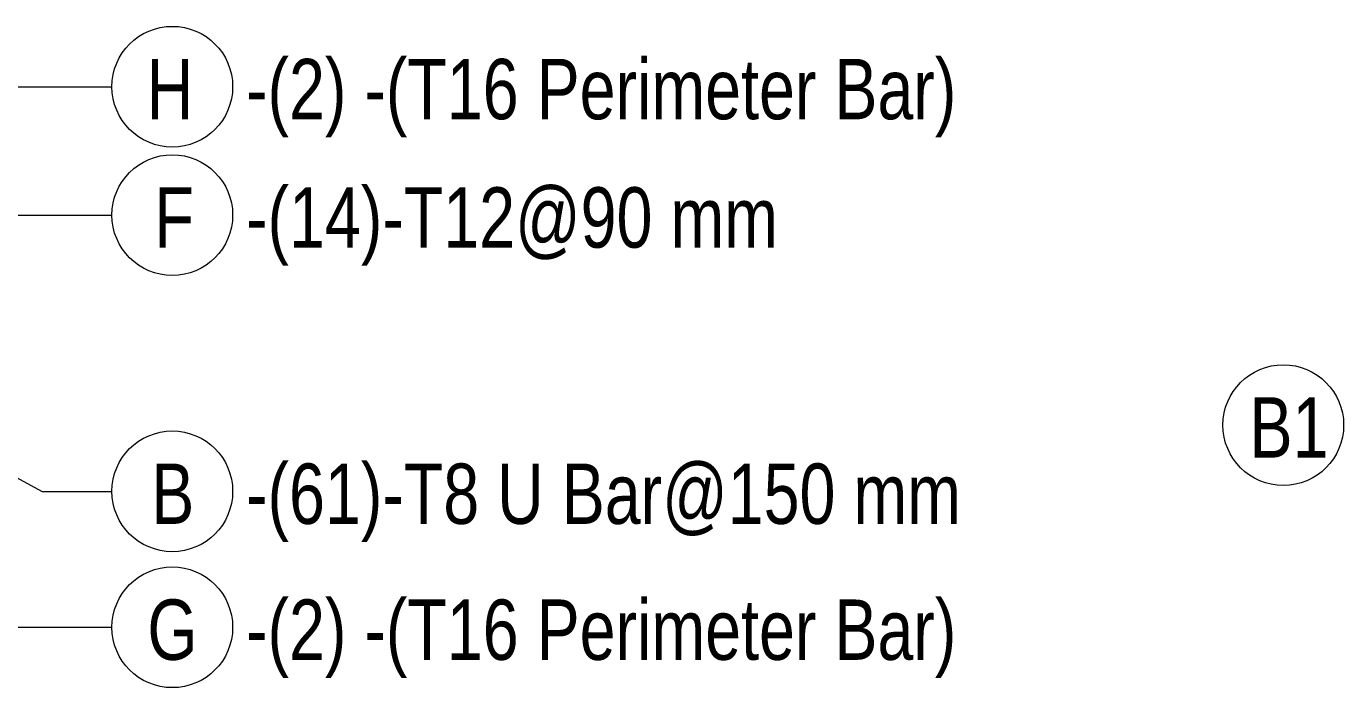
# Model space of a CAD drawing. Header units: millimetres. Extents: x -22025 to -1429, y -2879 to 29261.
# Drawn here: x -8695 to -7331, y 2327 to 3012 of the extents above; entities that cross this region are included whole.
import ezdxf

# ---------------------------------------------------------------- set-up
doc = ezdxf.new("R2010")
doc.units = ezdxf.units.MM
doc.layers.add('S-RBAR-IDEN', color=171, linetype='Continuous', lineweight=9)
doc.styles.add('Nirmala UI Semilight_1', font='NirmalaS.ttf', dxfattribs={"width": 0.8, "height": 62.5})

# ---------------------------------------------------------------- blocks, each defined once
blk = doc.blocks.new('M_Rebar Tag_rfa MARK - DOT 1 MM-794228-Elevation Top Copy 3')
at = {"layer": 'S-RBAR-IDEN'}
blk.add_circle((-18762, 2389.8), 62.5, dxfattribs=at)
blk = doc.blocks.new('M_Rebar Tag_rfa Dimension - ARROW-793927-Elevation Top Copy 3')
at = {"layer": 'S-RBAR-IDEN'}
blk.add_circle((-18762, 2530.6), 62.5, dxfattribs=at)
blk = doc.blocks.new('M_Rebar Tag_rfa MARK - ARROW-794226-Elevation Top Copy 3')
at = {"layer": 'S-RBAR-IDEN'}
blk.add_circle((-18762, 2949.6), 62.5, dxfattribs=at)
blk = doc.blocks.new('M_Rebar Tag_rfa Dimension - ARROW-793927-Elevation Top Copy 1 Copy 1')
at = {"layer": 'S-RBAR-IDEN'}
blk.add_circle((-18785.3, 2780.7), 62.5, dxfattribs=at)

msp = doc.modelspace()

# ---------------------------------------------------------------- linework, layer by layer
at = {"layer": 'S-RBAR-IDEN'}
for p, q in [((-9224.59892, 2949.60051), (-8606.45373, 2949.60051)), ((-8781.23325, 2816.62899), (-8606.45373, 2816.62899)), ((-8791.03925, 2590.8423), (-8678.64708, 2530.58044)), ((-8678.64708, 2530.58044), (-8606.45373, 2530.58044)), ((-8815.90998, 2389.79955), (-8606.45373, 2389.79955))]:
    msp.add_line(p, q, dxfattribs=at)

# ---------------------------------------------------------------- block references
for name, p in [('M_Rebar Tag_rfa MARK - ARROW-794226-Elevation Top Copy 3', (10218.08763, 0)), ('M_Rebar Tag_rfa Dimension - ARROW-793927-Elevation Top Copy 3', (10218.08763, 286.04855)), ('M_Rebar Tag_rfa Dimension - ARROW-793927-Elevation Top Copy 1 Copy 1', (11391.90469, -181.523)), ('M_Rebar Tag_rfa Dimension - ARROW-793927-Elevation Top Copy 3', (10218.08763, 0)), ('M_Rebar Tag_rfa MARK - DOT 1 MM-794228-Elevation Top Copy 3', (10218.08763, 0))]:
    msp.add_blockref(name, p, dxfattribs=at)

# ---------------------------------------------------------------- texts
at = {"layer": 'S-RBAR-IDEN', "char_height": 62.5, "attachment_point": 1, "style": 'Nirmala UI Semilight_1'}
for s, insert, width in [('H', (-8570.43446, 2978.4017), 59.324875), ('-(2) -(T16 Perimeter Bar)', (-8467.57164, 2978.4017), 873.839375), ('F', (-8562.43446, 2845.43018), 40.084375), ('-(14)-T12@90 mm', (-8467.57164, 2845.43018), 652.573625), ('B1', (-7428.38008, 2628.00589), 80.16875), ('B', (-8565.73446, 2559.38163), 48.10125), ('-(61)-T8 U Bar@150 mm', (-8467.57164, 2559.38163), 875.44275), ('G', (-8569.73446, 2418.60074), 57.7215), ('-(2) -(T16 Perimeter Bar)', (-8467.57164, 2418.60074), 873.839375)]:
    msp.add_mtext(s, dxfattribs=dict(at, insert=insert, width=width))

doc.saveas('drawing.dxf')
